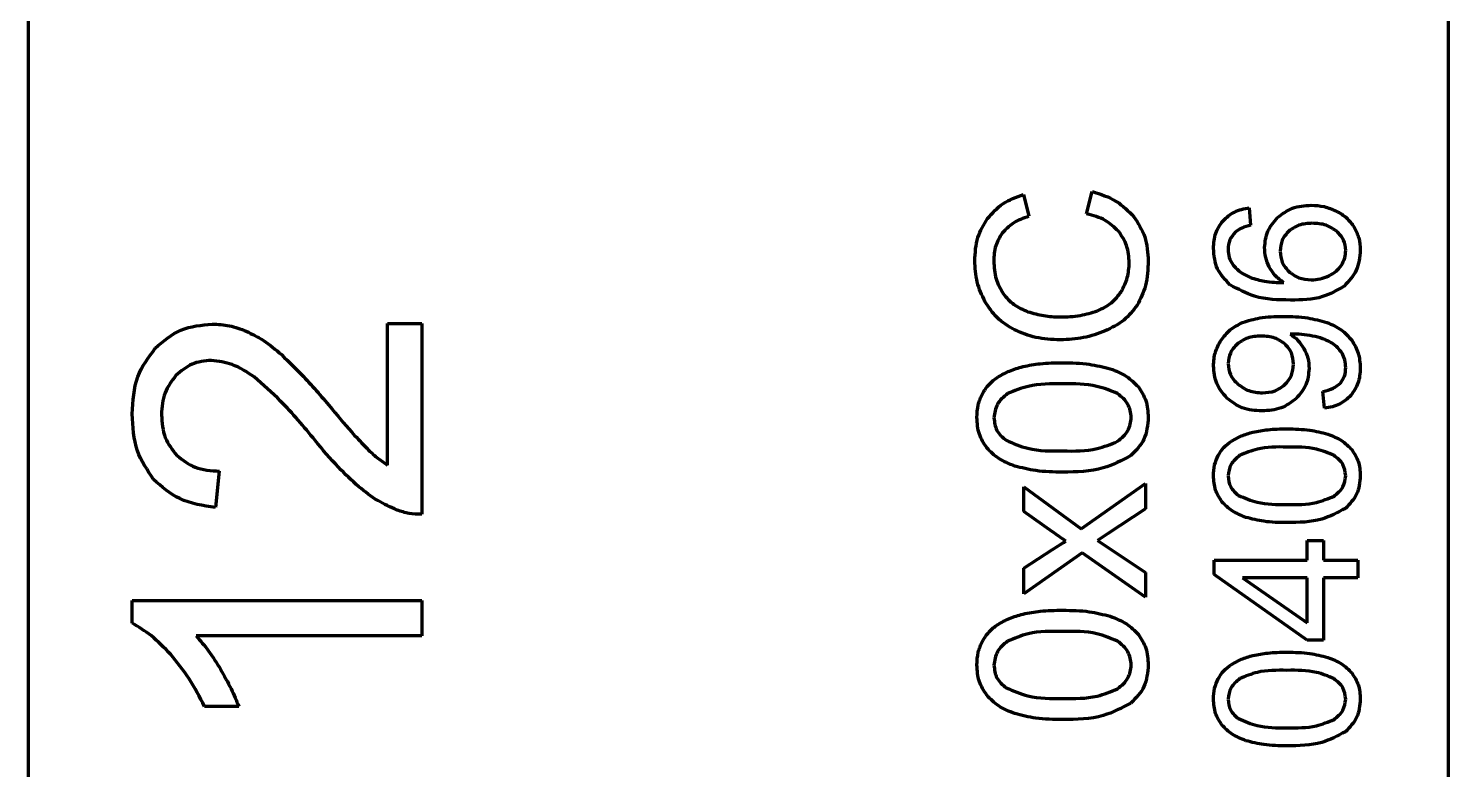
# Model space of a CAD drawing. Header units: millimetres. Extents: x 0 to 1189, y 0 to 841.
# Drawn here: x 372.85 to 402.85, y 334.35 to 350.01 of the extents above; entities that cross this region are included whole.
import ezdxf

# ---------------------------------------------------------------- set-up
doc = ezdxf.new("R2010")
doc.units = ezdxf.units.MM
doc.header["$LTSCALE"] = 0.75
doc.layers.add('Visible', color=7, linetype='Continuous', lineweight=70)

msp = doc.modelspace()

# ---------------------------------------------------------------- linework, layer by layer
at = {"layer": 'Visible', "extrusion": (-1e-16, -1, 0)}
for p, q in [((372.852, 123.899), (372.852, 673.232)), ((402.852, 123.899), (402.852, 673.232)), ((393.875, 346.503), (393.984, 346.041)), ((395.205, 346.095), (395.323, 346.564)), ((398.642, 346.222), (398.671, 345.851)), ((380.441, 340.785), (380.441, 343.773)), ((380.441, 343.773), (381.16, 343.773)), ((381.16, 343.773), (381.16, 339.746)), ((400.233, 341.984), (400.199, 342.342)), ((376.885, 340.656), (376.806, 339.888)), ((393.88, 339.807), (393.88, 340.326)), ((393.88, 340.326), (395.089, 339.439)), ((395.089, 339.439), (396.447, 340.394)), ((396.447, 340.394), (396.447, 339.86)), ((394.487, 339.374), (393.88, 339.807)), ((396.447, 339.86), (395.65, 339.333)), ((395.65, 339.333), (395.434, 339.193)), ((395.434, 339.193), (396.447, 338.518)), ((399.866, 338.778), (399.866, 339.188)), ((399.866, 339.188), (400.208, 339.188)), ((400.208, 339.188), (400.208, 338.778)), ((393.88, 338.605), (394.482, 338.999)), ((395.113, 338.929), (393.88, 338.061)), ((396.447, 337.991), (395.113, 338.929)), ((397.898, 338.474), (397.898, 338.778)), ((397.898, 338.778), (399.866, 338.778)), ((400.208, 338.778), (400.935, 338.778)), ((400.935, 338.778), (400.935, 338.405)), ((393.88, 338.061), (393.88, 338.605)), ((396.447, 338.518), (396.447, 337.991)), ((399.866, 337.088), (397.898, 338.474)), ((398.497, 338.405), (399.866, 337.455)), ((399.866, 338.405), (398.497, 338.405)), ((399.866, 337.455), (399.866, 338.405)), ((400.935, 338.405), (400.208, 338.405)), ((400.208, 338.405), (400.208, 337.088)), ((375.044, 337.445), (375.044, 337.927)), ((375.044, 337.927), (381.16, 337.927)), ((381.16, 337.927), (381.16, 337.179)), ((381.16, 337.179), (376.394, 337.179)), ((400.208, 337.088), (399.866, 337.088)), ((377.296, 335.683), (376.573, 335.683))]:
    msp.add_line(p, q, dxfattribs=at)
at = {"layer": 'Visible'}
for points, knots in [([(393.114, 345.998), (393.216, 346.11), (393.426, 346.343), (393.722, 346.448), (393.875, 346.503)], [0, 0, 0, 0, 0.04480573, 0.09265365, 0.09265365, 0.09265365, 0.09265365]), ([(395.323, 346.564), (395.501, 346.508), (395.839, 346.403), (396.087, 346.152), (396.204, 346.033)], [0, 0, 0, 0, 0.0549429, 0.1042905, 0.1042905, 0.1042905, 0.1042905]), ([(398.087, 345.947), (398.163, 346.016), (398.321, 346.16), (398.532, 346.201), (398.642, 346.222)], [0, 0, 0, 0, 0.03012022, 0.06299983, 0.06299983, 0.06299983, 0.06299983]), ([(399.239, 346.013), (399.34, 346.09), (399.55, 346.249), (399.812, 346.266), (399.949, 346.275)], [0, 0, 0, 0, 0.03708763, 0.07710735, 0.07710735, 0.07710735, 0.07710735]), ([(399.949, 346.275), (400.042, 346.27), (400.226, 346.261), (400.396, 346.188), (400.48, 346.152)], [0, 0, 0, 0, 0.02774296, 0.05491508, 0.05491508, 0.05491508, 0.05491508]), ([(392.843, 345.103), (392.852, 345.271), (392.87, 345.591), (393.035, 345.866), (393.114, 345.998)], [0, 0, 0, 0, 0.04942037, 0.09472051, 0.09472051, 0.09472051, 0.09472051]), ([(393.984, 346.041), (393.867, 346), (393.651, 345.923), (393.493, 345.758), (393.421, 345.684)], [0, 0, 0, 0, 0.03667881, 0.06753208, 0.06753208, 0.06753208, 0.06753208]), ([(395.879, 345.725), (395.79, 345.809), (395.598, 345.991), (395.342, 346.058), (395.205, 346.095)], [0, 0, 0, 0, 0.03634983, 0.07802521, 0.07802521, 0.07802521, 0.07802521]), ([(396.204, 346.033), (396.293, 345.895), (396.476, 345.61), (396.497, 345.271), (396.508, 345.096)], [0, 0, 0, 0, 0.04827742, 0.09993754, 0.09993754, 0.09993754, 0.09993754]), ([(397.886, 345.36), (397.893, 345.472), (397.906, 345.687), (398.028, 345.863), (398.087, 345.947)], [0, 0, 0, 0, 0.03297841, 0.06313397, 0.06313397, 0.06313397, 0.06313397]), ([(398.965, 345.379), (398.977, 345.498), (399, 345.739), (399.159, 345.922), (399.239, 346.013)], [0, 0, 0, 0, 0.03518486, 0.07072097, 0.07072097, 0.07072097, 0.07072097]), ([(400.48, 346.152), (400.557, 346.108), (400.706, 346.022), (400.807, 345.882), (400.856, 345.814)], [0, 0, 0, 0, 0.02614359, 0.05111334, 0.05111334, 0.05111334, 0.05111334]), ([(393.421, 345.684), (393.369, 345.598), (393.261, 345.416), (393.25, 345.205), (393.244, 345.094)], [0, 0, 0, 0, 0.02959642, 0.0624099, 0.0624099, 0.0624099, 0.0624099]), ([(396.107, 345.057), (396.098, 345.182), (396.082, 345.425), (395.946, 345.627), (395.879, 345.725)], [0, 0, 0, 0, 0.03682456, 0.07162369, 0.07162369, 0.07162369, 0.07162369]), ([(398.352, 345.71), (398.305, 345.657), (398.212, 345.549), (398.199, 345.408), (398.193, 345.337)], [0, 0, 0, 0, 0.02068734, 0.04147356, 0.04147356, 0.04147356, 0.04147356]), ([(398.671, 345.851), (398.606, 345.835), (398.491, 345.807), (398.394, 345.739), (398.352, 345.71)], [0, 0, 0, 0, 0.0198795, 0.03513713, 0.03513713, 0.03513713, 0.03513713]), ([(399.476, 345.727), (399.423, 345.667), (399.316, 345.546), (399.302, 345.385), (399.294, 345.304)], [0, 0, 0, 0, 0.02332058, 0.04705666, 0.04705666, 0.04705666, 0.04705666]), ([(399.972, 345.894), (399.875, 345.889), (399.693, 345.88), (399.545, 345.775), (399.476, 345.727)], [0, 0, 0, 0, 0.02845172, 0.0533295, 0.0533295, 0.0533295, 0.0533295]), ([(400.489, 345.724), (400.417, 345.774), (400.261, 345.88), (400.072, 345.889), (399.972, 345.894)], [0, 0, 0, 0, 0.02583011, 0.05544195, 0.05544195, 0.05544195, 0.05544195]), ([(400.68, 345.319), (400.671, 345.395), (400.654, 345.552), (400.545, 345.666), (400.489, 345.724)], [0, 0, 0, 0, 0.02246432, 0.04595178, 0.04595178, 0.04595178, 0.04595178]), ([(400.856, 345.814), (400.894, 345.738), (400.972, 345.585), (400.981, 345.413), (400.986, 345.325)], [0, 0, 0, 0, 0.02498517, 0.05107843, 0.05107843, 0.05107843, 0.05107843]), ([(398.234, 344.596), (398.132, 344.7), (397.925, 344.913), (397.899, 345.209), (397.886, 345.36)], [0, 0, 0, 0, 0.04230123, 0.08630005, 0.08630005, 0.08630005, 0.08630005]), ([(398.193, 345.337), (398.196, 345.28), (398.204, 345.168), (398.263, 345.072), (398.292, 345.024)], [0, 0, 0, 0, 0.01690765, 0.0332563, 0.0332563, 0.0332563, 0.0332563]), ([(399.064, 344.971), (399.035, 345.036), (398.978, 345.166), (398.969, 345.308), (398.965, 345.379)], [0, 0, 0, 0, 0.02128302, 0.04229666, 0.04229666, 0.04229666, 0.04229666]), ([(399.294, 345.304), (399.302, 345.223), (399.317, 345.061), (399.423, 344.937), (399.476, 344.875)], [0, 0, 0, 0, 0.02378686, 0.04757259, 0.04757259, 0.04757259, 0.04757259]), ([(400.588, 345.01), (400.615, 345.059), (400.667, 345.155), (400.676, 345.265), (400.68, 345.319)], [0, 0, 0, 0, 0.01657699, 0.03253632, 0.03253632, 0.03253632, 0.03253632]), ([(400.986, 345.325), (400.973, 345.177), (400.945, 344.884), (400.744, 344.671), (400.644, 344.565)], [0, 0, 0, 0, 0.04316121, 0.08555253, 0.08555253, 0.08555253, 0.08555253]), ([(393.057, 344.244), (392.994, 344.378), (392.868, 344.651), (392.851, 344.951), (392.843, 345.103)], [0, 0, 0, 0, 0.04403487, 0.08928767, 0.08928767, 0.08928767, 0.08928767]), ([(393.244, 345.094), (393.251, 344.966), (393.263, 344.722), (393.383, 344.511), (393.44, 344.411)], [0, 0, 0, 0, 0.03781993, 0.07193596, 0.07193596, 0.07193596, 0.07193596]), ([(395.94, 344.455), (395.988, 344.55), (396.086, 344.739), (396.1, 344.951), (396.107, 345.057)], [0, 0, 0, 0, 0.0315374, 0.06306081, 0.06306081, 0.06306081, 0.06306081]), ([(396.508, 345.096), (396.501, 344.919), (396.49, 344.592), (396.342, 344.299), (396.275, 344.164)], [0, 0, 0, 0, 0.05227278, 0.09707909, 0.09707909, 0.09707909, 0.09707909]), ([(398.292, 345.024), (398.342, 344.968), (398.447, 344.849), (398.591, 344.782), (398.667, 344.747)], [0, 0, 0, 0, 0.02229676, 0.04709499, 0.04709499, 0.04709499, 0.04709499]), ([(400.32, 344.781), (400.374, 344.81), (400.48, 344.867), (400.553, 344.963), (400.588, 345.01)], [0, 0, 0, 0, 0.01835071, 0.0356398, 0.0356398, 0.0356398, 0.0356398]), ([(398.667, 344.747), (398.766, 344.717), (398.994, 344.649), (399.233, 344.644), (399.369, 344.641)], [0, 0, 0, 0, 0.03085549, 0.07129032, 0.07129032, 0.07129032, 0.07129032]), ([(399.369, 344.641), (399.306, 344.688), (399.182, 344.778), (399.103, 344.908), (399.064, 344.971)], [0, 0, 0, 0, 0.02330239, 0.04523645, 0.04523645, 0.04523645, 0.04523645]), ([(399.476, 344.875), (399.543, 344.824), (399.683, 344.717), (399.859, 344.705), (399.951, 344.699)], [0, 0, 0, 0, 0.02475819, 0.05170759, 0.05170759, 0.05170759, 0.05170759]), ([(399.951, 344.699), (400.014, 344.703), (400.142, 344.71), (400.26, 344.757), (400.32, 344.781)], [0, 0, 0, 0, 0.01895754, 0.03799198, 0.03799198, 0.03799198, 0.03799198]), ([(393.44, 344.411), (393.511, 344.326), (393.655, 344.155), (393.862, 344.069), (393.966, 344.025)], [0, 0, 0, 0, 0.03273716, 0.06605169, 0.06605169, 0.06605169, 0.06605169]), ([(395.436, 344.046), (395.54, 344.094), (395.743, 344.189), (395.875, 344.368), (395.94, 344.455)], [0, 0, 0, 0, 0.03393246, 0.06589386, 0.06589386, 0.06589386, 0.06589386]), ([(399.514, 344.271), (399.254, 344.275), (398.799, 344.281), (398.404, 344.501), (398.234, 344.596)], [0, 0, 0, 0, 0.0764424, 0.1338627, 0.1338627, 0.1338627, 0.1338627]), ([(400.644, 344.565), (400.496, 344.479), (400.149, 344.279), (399.745, 344.274), (399.514, 344.271)], [0, 0, 0, 0, 0.050459, 0.1184528, 0.1184528, 0.1184528, 0.1184528]), ([(393.683, 343.642), (393.554, 343.719), (393.299, 343.872), (393.137, 344.121), (393.057, 344.244)], [0, 0, 0, 0, 0.04440336, 0.08787159, 0.08787159, 0.08787159, 0.08787159]), ([(396.275, 344.164), (396.186, 344.051), (396.003, 343.817), (395.736, 343.685), (395.599, 343.618)], [0, 0, 0, 0, 0.04259843, 0.0878999, 0.0878999, 0.0878999, 0.0878999]), ([(393.966, 344.025), (394.077, 343.993), (394.299, 343.928), (394.53, 343.919), (394.646, 343.914)], [0, 0, 0, 0, 0.03453507, 0.06918704, 0.06918704, 0.06918704, 0.06918704]), ([(394.646, 343.914), (394.789, 343.918), (395.058, 343.926), (395.315, 344.007), (395.436, 344.046)], [0, 0, 0, 0, 0.04246467, 0.08037049, 0.08037049, 0.08037049, 0.08037049]), ([(398.5, 343.797), (398.62, 343.834), (398.897, 343.92), (399.189, 343.923), (399.354, 343.925)], [0, 0, 0, 0, 0.03735666, 0.08677713, 0.08677713, 0.08677713, 0.08677713]), ([(399.354, 343.925), (399.53, 343.922), (399.844, 343.918), (400.147, 343.835), (400.281, 343.798)], [0, 0, 0, 0, 0.05236441, 0.09387245, 0.09387245, 0.09387245, 0.09387245]), ([(375.53, 343.253), (375.703, 343.402), (376.049, 343.702), (376.506, 343.743), (376.735, 343.764)], [0, 0, 0, 0, 0.0665719, 0.1338601, 0.1338601, 0.1338601, 0.1338601]), ([(376.735, 343.764), (376.857, 343.758), (377.104, 343.745), (377.336, 343.658), (377.454, 343.615)], [0, 0, 0, 0, 0.03644456, 0.07379793, 0.07379793, 0.07379793, 0.07379793]), ([(377.454, 343.615), (377.578, 343.553), (377.846, 343.418), (378.074, 343.223), (378.198, 343.118)], [0, 0, 0, 0, 0.04135107, 0.08971365, 0.08971365, 0.08971365, 0.08971365]), ([(394.649, 343.43), (394.474, 343.437), (394.139, 343.451), (393.83, 343.58), (393.683, 343.642)], [0, 0, 0, 0, 0.05209461, 0.09957766, 0.09957766, 0.09957766, 0.09957766]), ([(395.599, 343.618), (395.447, 343.563), (395.14, 343.452), (394.814, 343.438), (394.649, 343.43)], [0, 0, 0, 0, 0.04797631, 0.09733504, 0.09733504, 0.09733504, 0.09733504]), ([(398.045, 343.425), (398.105, 343.502), (398.229, 343.661), (398.408, 343.751), (398.5, 343.797)], [0, 0, 0, 0, 0.02898556, 0.05945634, 0.05945634, 0.05945634, 0.05945634]), ([(398.893, 343.511), (398.793, 343.505), (398.607, 343.496), (398.454, 343.389), (398.383, 343.34)], [0, 0, 0, 0, 0.0291033, 0.05470243, 0.05470243, 0.05470243, 0.05470243]), ([(399.395, 343.344), (399.325, 343.392), (399.175, 343.497), (398.991, 343.506), (398.893, 343.511)], [0, 0, 0, 0, 0.02497297, 0.05388191, 0.05388191, 0.05388191, 0.05388191]), ([(399.58, 343.554), (399.57, 343.554), (399.545, 343.554), (399.52, 343.553), (399.506, 343.552)], [0, 0, 0, 0, 0.003107056, 0.00745912, 0.00745912, 0.00745912, 0.00745912]), ([(399.506, 343.552), (399.562, 343.511), (399.678, 343.427), (399.755, 343.307), (399.795, 343.246)], [0, 0, 0, 0, 0.02086, 0.04237417, 0.04237417, 0.04237417, 0.04237417]), ([(400.036, 343.498), (399.961, 343.514), (399.811, 343.547), (399.657, 343.552), (399.58, 343.554)], [0, 0, 0, 0, 0.02296112, 0.04599266, 0.04599266, 0.04599266, 0.04599266]), ([(400.281, 343.798), (400.388, 343.753), (400.591, 343.667), (400.737, 343.501), (400.806, 343.422)], [0, 0, 0, 0, 0.03419234, 0.0653131, 0.0653131, 0.0653131, 0.0653131]), ([(375.044, 341.865), (375.059, 342.137), (375.087, 342.648), (375.389, 343.06), (375.53, 343.253)], [0, 0, 0, 0, 0.0794639, 0.1498845, 0.1498845, 0.1498845, 0.1498845]), ([(397.886, 342.883), (397.893, 342.979), (397.906, 343.172), (397.999, 343.34), (398.045, 343.425)], [0, 0, 0, 0, 0.02862695, 0.05707444, 0.05707444, 0.05707444, 0.05707444]), ([(398.383, 343.34), (398.328, 343.28), (398.22, 343.164), (398.203, 343.006), (398.195, 342.929)], [0, 0, 0, 0, 0.02353796, 0.04632056, 0.04632056, 0.04632056, 0.04632056]), ([(399.576, 342.918), (399.569, 343), (399.555, 343.162), (399.448, 343.284), (399.395, 343.344)], [0, 0, 0, 0, 0.02401569, 0.04735729, 0.04735729, 0.04735729, 0.04735729]), ([(399.795, 343.246), (399.827, 343.18), (399.892, 343.048), (399.901, 342.901), (399.905, 342.827)], [0, 0, 0, 0, 0.02181233, 0.04376016, 0.04376016, 0.04376016, 0.04376016]), ([(400.391, 343.359), (400.34, 343.387), (400.227, 343.447), (400.104, 343.48), (400.036, 343.498)], [0, 0, 0, 0, 0.01722799, 0.03824706, 0.03824706, 0.03824706, 0.03824706]), ([(400.601, 343.147), (400.573, 343.188), (400.515, 343.271), (400.433, 343.33), (400.391, 343.359)], [0, 0, 0, 0, 0.01494044, 0.0300819, 0.0300819, 0.0300819, 0.0300819]), ([(400.806, 343.422), (400.859, 343.334), (400.966, 343.154), (400.98, 342.945), (400.986, 342.837)], [0, 0, 0, 0, 0.03028739, 0.06201166, 0.06201166, 0.06201166, 0.06201166]), ([(376.719, 342.996), (376.576, 342.983), (376.292, 342.956), (376.076, 342.77), (375.969, 342.678)], [0, 0, 0, 0, 0.04174184, 0.0832821, 0.0832821, 0.0832821, 0.0832821]), ([(377.618, 342.647), (377.469, 342.748), (377.195, 342.935), (376.868, 342.977), (376.719, 342.996)], [0, 0, 0, 0, 0.05316651, 0.09770873, 0.09770873, 0.09770873, 0.09770873]), ([(378.198, 343.118), (378.354, 342.966), (378.731, 342.601), (379.071, 342.2), (379.27, 341.965)], [0, 0, 0, 0, 0.0654077, 0.157516, 0.157516, 0.157516, 0.157516]), ([(393.862, 342.867), (393.983, 342.89), (394.26, 342.943), (394.541, 342.946), (394.7, 342.947)], [0, 0, 0, 0, 0.03696178, 0.08429648, 0.08429648, 0.08429648, 0.08429648]), ([(394.7, 342.947), (394.888, 342.944), (395.229, 342.94), (395.559, 342.856), (395.706, 342.819)], [0, 0, 0, 0, 0.0564493, 0.10181, 0.10181, 0.10181, 0.10181]), ([(398.195, 342.929), (398.204, 342.848), (398.223, 342.681), (398.338, 342.559), (398.398, 342.496)], [0, 0, 0, 0, 0.02379527, 0.04895946, 0.04895946, 0.04895946, 0.04895946]), ([(399.395, 342.486), (399.448, 342.548), (399.554, 342.673), (399.569, 342.836), (399.576, 342.918)], [0, 0, 0, 0, 0.02380697, 0.04787353, 0.04787353, 0.04787353, 0.04787353]), ([(400.68, 342.846), (400.677, 342.9), (400.672, 343.006), (400.624, 343.101), (400.601, 343.147)], [0, 0, 0, 0, 0.01624816, 0.03144689, 0.03144689, 0.03144689, 0.03144689]), ([(375.969, 342.678), (375.88, 342.561), (375.694, 342.316), (375.674, 342.009), (375.663, 341.849)], [0, 0, 0, 0, 0.04318935, 0.09009101, 0.09009101, 0.09009101, 0.09009101]), ([(378.908, 341.305), (378.674, 341.591), (378.279, 342.072), (377.809, 342.481), (377.618, 342.647)], [0, 0, 0, 0, 0.1106693, 0.1864436, 0.1864436, 0.1864436, 0.1864436]), ([(393.004, 342.292), (393.047, 342.361), (393.134, 342.501), (393.267, 342.598), (393.335, 342.647)], [0, 0, 0, 0, 0.02413348, 0.04898112, 0.04898112, 0.04898112, 0.04898112]), ([(393.335, 342.647), (393.413, 342.692), (393.58, 342.787), (393.764, 342.839), (393.862, 342.867)], [0, 0, 0, 0, 0.02705955, 0.05729505, 0.05729505, 0.05729505, 0.05729505]), ([(395.706, 342.819), (395.825, 342.773), (396.049, 342.687), (396.219, 342.516), (396.299, 342.436)], [0, 0, 0, 0, 0.03753988, 0.07125827, 0.07125827, 0.07125827, 0.07125827]), ([(398.168, 342.201), (398.086, 342.298), (397.919, 342.495), (397.897, 342.753), (397.886, 342.883)], [0, 0, 0, 0, 0.03724791, 0.07546662, 0.07546662, 0.07546662, 0.07546662]), ([(399.905, 342.827), (399.894, 342.706), (399.871, 342.464), (399.712, 342.281), (399.632, 342.189)], [0, 0, 0, 0, 0.03545912, 0.07097151, 0.07097151, 0.07097151, 0.07097151]), ([(400.566, 342.516), (400.599, 342.564), (400.669, 342.662), (400.676, 342.783), (400.68, 342.846)], [0, 0, 0, 0, 0.01696156, 0.03545948, 0.03545948, 0.03545948, 0.03545948]), ([(400.986, 342.837), (400.98, 342.726), (400.967, 342.513), (400.846, 342.339), (400.789, 342.255)], [0, 0, 0, 0, 0.03273639, 0.06252885, 0.06252885, 0.06252885, 0.06252885]), ([(394.7, 342.5), (394.453, 342.502), (394.05, 342.506), (393.68, 342.354), (393.537, 342.295)], [0, 0, 0, 0, 0.0730065, 0.1190832, 0.1190832, 0.1190832, 0.1190832]), ([(395.86, 342.295), (395.716, 342.354), (395.347, 342.506), (394.945, 342.502), (394.7, 342.5)], [0, 0, 0, 0, 0.0461337, 0.1188387, 0.1188387, 0.1188387, 0.1188387]), ([(396.299, 342.436), (396.36, 342.342), (396.487, 342.147), (396.501, 341.913), (396.508, 341.791)], [0, 0, 0, 0, 0.03284543, 0.06879529, 0.06879529, 0.06879529, 0.06879529]), ([(398.398, 342.496), (398.472, 342.442), (398.629, 342.329), (398.823, 342.318), (398.924, 342.311)], [0, 0, 0, 0, 0.02709235, 0.05675833, 0.05675833, 0.05675833, 0.05675833]), ([(398.924, 342.311), (399.014, 342.317), (399.189, 342.329), (399.328, 342.435), (399.395, 342.486)], [0, 0, 0, 0, 0.02663869, 0.05126788, 0.05126788, 0.05126788, 0.05126788]), ([(400.199, 342.342), (400.275, 342.358), (400.412, 342.387), (400.518, 342.476), (400.566, 342.516)], [0, 0, 0, 0, 0.02278344, 0.04113571, 0.04113571, 0.04113571, 0.04113571]), ([(392.889, 341.791), (392.893, 341.882), (392.9, 342.056), (392.97, 342.215), (393.004, 342.292)], [0, 0, 0, 0, 0.02692746, 0.05173875, 0.05173875, 0.05173875, 0.05173875]), ([(393.537, 342.295), (393.453, 342.226), (393.292, 342.092), (393.263, 341.885), (393.249, 341.786)], [0, 0, 0, 0, 0.03148982, 0.06035275, 0.06035275, 0.06035275, 0.06035275]), ([(396.15, 341.791), (396.136, 341.889), (396.106, 342.094), (395.944, 342.226), (395.86, 342.295)], [0, 0, 0, 0, 0.02852723, 0.06005392, 0.06005392, 0.06005392, 0.06005392]), ([(398.911, 341.928), (398.767, 341.937), (398.492, 341.955), (398.272, 342.121), (398.168, 342.201)], [0, 0, 0, 0, 0.0422331, 0.08076422, 0.08076422, 0.08076422, 0.08076422]), ([(399.632, 342.189), (399.53, 342.113), (399.317, 341.953), (399.051, 341.937), (398.911, 341.928)], [0, 0, 0, 0, 0.03724463, 0.07815437, 0.07815437, 0.07815437, 0.07815437]), ([(400.789, 342.255), (400.713, 342.187), (400.554, 342.044), (400.343, 342.005), (400.233, 341.984)], [0, 0, 0, 0, 0.02987601, 0.06295814, 0.06295814, 0.06295814, 0.06295814]), ([(375.495, 340.482), (375.364, 340.677), (375.083, 341.094), (375.057, 341.597), (375.044, 341.865)], [0, 0, 0, 0, 0.0691769, 0.1479965, 0.1479965, 0.1479965, 0.1479965]), ([(375.663, 341.849), (375.674, 341.681), (375.695, 341.359), (375.893, 341.105), (375.987, 340.985)], [0, 0, 0, 0, 0.04928375, 0.09423297, 0.09423297, 0.09423297, 0.09423297]), ([(379.27, 341.965), (379.425, 341.779), (379.672, 341.483), (379.938, 341.204), (380.036, 341.101)], [0, 0, 0, 0, 0.0728172, 0.1155501, 0.1155501, 0.1155501, 0.1155501]), ([(393.097, 341.149), (393.036, 341.243), (392.909, 341.437), (392.896, 341.67), (392.889, 341.791)], [0, 0, 0, 0, 0.03274909, 0.06851516, 0.06851516, 0.06851516, 0.06851516]), ([(393.249, 341.786), (393.26, 341.691), (393.282, 341.499), (393.429, 341.372), (393.503, 341.308)], [0, 0, 0, 0, 0.02769224, 0.05597181, 0.05597181, 0.05597181, 0.05597181]), ([(395.861, 341.287), (395.945, 341.357), (396.106, 341.489), (396.136, 341.694), (396.15, 341.791)], [0, 0, 0, 0, 0.03146419, 0.05998375, 0.05998375, 0.05998375, 0.05998375]), ([(396.508, 341.791), (396.494, 341.631), (396.467, 341.318), (396.248, 341.095), (396.14, 340.986)], [0, 0, 0, 0, 0.04666469, 0.09101807, 0.09101807, 0.09101807, 0.09101807]), ([(398.268, 341.292), (398.336, 341.331), (398.478, 341.412), (398.636, 341.457), (398.72, 341.481)], [0, 0, 0, 0, 0.02318194, 0.04908474, 0.04908474, 0.04908474, 0.04908474]), ([(398.72, 341.481), (398.824, 341.501), (399.06, 341.546), (399.302, 341.548), (399.437, 341.549)], [0, 0, 0, 0, 0.03166517, 0.07221685, 0.07221685, 0.07221685, 0.07221685]), ([(399.437, 341.549), (399.599, 341.547), (399.891, 341.543), (400.174, 341.471), (400.3, 341.439)], [0, 0, 0, 0, 0.04836014, 0.08722077, 0.08722077, 0.08722077, 0.08722077]), ([(400.3, 341.439), (400.401, 341.4), (400.594, 341.326), (400.739, 341.18), (400.807, 341.111)], [0, 0, 0, 0, 0.03216046, 0.06104703, 0.06104703, 0.06104703, 0.06104703]), ([(379.831, 340.326), (379.684, 340.461), (379.355, 340.767), (379.068, 341.112), (378.908, 341.305)], [0, 0, 0, 0, 0.0596892, 0.1345991, 0.1345991, 0.1345991, 0.1345991]), ([(380.036, 341.101), (380.102, 341.041), (380.229, 340.925), (380.372, 340.831), (380.441, 340.785)], [0, 0, 0, 0, 0.02669678, 0.0514347, 0.0514347, 0.0514347, 0.0514347]), ([(393.688, 340.765), (393.57, 340.811), (393.345, 340.898), (393.176, 341.069), (393.097, 341.149)], [0, 0, 0, 0, 0.03755124, 0.07122186, 0.07122186, 0.07122186, 0.07122186]), ([(393.503, 341.308), (393.655, 341.243), (394.035, 341.08), (394.45, 341.082), (394.7, 341.083)], [0, 0, 0, 0, 0.0491003, 0.1228677, 0.1228677, 0.1228677, 0.1228677]), ([(394.7, 341.083), (394.946, 341.081), (395.348, 341.076), (395.718, 341.228), (395.861, 341.287)], [0, 0, 0, 0, 0.0728558, 0.1189609, 0.1189609, 0.1189609, 0.1189609]), ([(397.984, 340.988), (398.021, 341.047), (398.096, 341.167), (398.21, 341.25), (398.268, 341.292)], [0, 0, 0, 0, 0.02067523, 0.0419622, 0.0419622, 0.0419622, 0.0419622]), ([(399.437, 341.166), (399.226, 341.168), (398.881, 341.172), (398.564, 341.041), (398.441, 340.991)], [0, 0, 0, 0, 0.0625447, 0.1020186, 0.1020186, 0.1020186, 0.1020186]), ([(400.431, 340.991), (400.309, 341.041), (399.992, 341.171), (399.648, 341.168), (399.437, 341.166)], [0, 0, 0, 0, 0.0395227, 0.1018092, 0.1018092, 0.1018092, 0.1018092]), ([(400.807, 341.111), (400.86, 341.031), (400.969, 340.864), (400.98, 340.664), (400.986, 340.559)], [0, 0, 0, 0, 0.02813869, 0.05893693, 0.05893693, 0.05893693, 0.05893693]), ([(375.987, 340.985), (376.111, 340.89), (376.375, 340.688), (376.708, 340.667), (376.885, 340.656)], [0, 0, 0, 0, 0.04570582, 0.09750004, 0.09750004, 0.09750004, 0.09750004]), ([(396.14, 340.986), (395.95, 340.885), (395.503, 340.645), (394.993, 340.639), (394.7, 340.636)], [0, 0, 0, 0, 0.063809, 0.1501974, 0.1501974, 0.1501974, 0.1501974]), ([(397.886, 340.559), (397.889, 340.637), (397.896, 340.786), (397.956, 340.922), (397.984, 340.988)], [0, 0, 0, 0, 0.02306877, 0.04432459, 0.04432459, 0.04432459, 0.04432459]), ([(398.441, 340.991), (398.369, 340.931), (398.232, 340.816), (398.207, 340.64), (398.195, 340.555)], [0, 0, 0, 0, 0.02697738, 0.05170428, 0.05170428, 0.05170428, 0.05170428]), ([(400.68, 340.559), (400.668, 340.643), (400.642, 340.818), (400.504, 340.932), (400.431, 340.991)], [0, 0, 0, 0, 0.02443928, 0.05144826, 0.05144826, 0.05144826, 0.05144826]), ([(394.7, 340.636), (394.509, 340.638), (394.167, 340.643), (393.835, 340.727), (393.688, 340.765)], [0, 0, 0, 0, 0.0568131, 0.1023112, 0.1023112, 0.1023112, 0.1023112]), ([(398.064, 340.009), (398.012, 340.089), (397.904, 340.256), (397.892, 340.455), (397.886, 340.559)], [0, 0, 0, 0, 0.02805615, 0.058697, 0.058697, 0.058697, 0.058697]), ([(398.195, 340.555), (398.204, 340.474), (398.223, 340.309), (398.349, 340.2), (398.412, 340.145)], [0, 0, 0, 0, 0.02372396, 0.04795108, 0.04795108, 0.04795108, 0.04795108]), ([(400.432, 340.127), (400.505, 340.187), (400.642, 340.3), (400.668, 340.476), (400.68, 340.559)], [0, 0, 0, 0, 0.02695544, 0.05138815, 0.05138815, 0.05138815, 0.05138815]), ([(400.986, 340.559), (400.975, 340.422), (400.952, 340.154), (400.763, 339.963), (400.672, 339.87)], [0, 0, 0, 0, 0.03997768, 0.07797525, 0.07797525, 0.07797525, 0.07797525]), ([(376.806, 339.888), (376.542, 339.926), (376.046, 339.998), (375.67, 340.328), (375.495, 340.482)], [0, 0, 0, 0, 0.078074, 0.1466971, 0.1466971, 0.1466971, 0.1466971]), ([(380.641, 339.834), (380.502, 339.895), (380.21, 340.023), (379.961, 340.222), (379.831, 340.326)], [0, 0, 0, 0, 0.04545684, 0.09516607, 0.09516607, 0.09516607, 0.09516607]), ([(398.571, 339.68), (398.469, 339.719), (398.277, 339.794), (398.132, 339.94), (398.064, 340.009)], [0, 0, 0, 0, 0.0321702, 0.06101583, 0.06101583, 0.06101583, 0.06101583]), ([(398.412, 340.145), (398.542, 340.089), (398.868, 339.95), (399.224, 339.952), (399.437, 339.952)], [0, 0, 0, 0, 0.0420643, 0.1052609, 0.1052609, 0.1052609, 0.1052609]), ([(399.437, 339.952), (399.648, 339.95), (399.993, 339.947), (400.31, 340.077), (400.432, 340.127)], [0, 0, 0, 0, 0.0624156, 0.1019139, 0.1019139, 0.1019139, 0.1019139]), ([(381.16, 339.746), (381.071, 339.748), (380.894, 339.751), (380.725, 339.806), (380.641, 339.834)], [0, 0, 0, 0, 0.02654674, 0.05293049, 0.05293049, 0.05293049, 0.05293049]), ([(399.437, 339.569), (399.274, 339.571), (398.981, 339.575), (398.697, 339.648), (398.571, 339.68)], [0, 0, 0, 0, 0.04867179, 0.08765009, 0.08765009, 0.08765009, 0.08765009]), ([(400.672, 339.87), (400.509, 339.782), (400.126, 339.577), (399.689, 339.572), (399.437, 339.569)], [0, 0, 0, 0, 0.0546653, 0.1286742, 0.1286742, 0.1286742, 0.1286742]), ([(394.77, 339.178), (394.719, 339.212), (394.624, 339.276), (394.531, 339.342), (394.487, 339.374)], [0, 0, 0, 0, 0.01818785, 0.03440349, 0.03440349, 0.03440349, 0.03440349]), ([(394.482, 338.999), (394.534, 339.033), (394.629, 339.094), (394.726, 339.152), (394.77, 339.178)], [0, 0, 0, 0, 0.01869445, 0.03387931, 0.03387931, 0.03387931, 0.03387931]), ([(393.335, 337.418), (393.413, 337.463), (393.58, 337.558), (393.764, 337.61), (393.862, 337.638)], [0, 0, 0, 0, 0.02705958, 0.05729507, 0.05729507, 0.05729507, 0.05729507]), ([(393.862, 337.638), (393.983, 337.661), (394.26, 337.714), (394.541, 337.716), (394.7, 337.718)], [0, 0, 0, 0, 0.03696178, 0.08429648, 0.08429648, 0.08429648, 0.08429648]), ([(394.7, 337.718), (394.888, 337.715), (395.229, 337.711), (395.559, 337.627), (395.706, 337.59)], [0, 0, 0, 0, 0.0564493, 0.10181, 0.10181, 0.10181, 0.10181]), ([(395.706, 337.59), (395.825, 337.544), (396.049, 337.458), (396.219, 337.287), (396.299, 337.207)], [0, 0, 0, 0, 0.03753988, 0.07125828, 0.07125828, 0.07125828, 0.07125828]), ([(375.858, 336.78), (375.727, 336.921), (375.485, 337.18), (375.182, 337.362), (375.044, 337.445)], [0, 0, 0, 0, 0.0575918, 0.1055894, 0.1055894, 0.1055894, 0.1055894]), ([(393.004, 337.063), (393.047, 337.132), (393.134, 337.271), (393.267, 337.369), (393.335, 337.418)], [0, 0, 0, 0, 0.02413349, 0.04898112, 0.04898112, 0.04898112, 0.04898112]), ([(394.7, 337.271), (394.453, 337.273), (394.05, 337.277), (393.68, 337.125), (393.537, 337.066)], [0, 0, 0, 0, 0.0730065, 0.1190832, 0.1190832, 0.1190832, 0.1190832]), ([(395.86, 337.066), (395.716, 337.125), (395.347, 337.277), (394.945, 337.273), (394.7, 337.271)], [0, 0, 0, 0, 0.0461337, 0.1188387, 0.1188387, 0.1188387, 0.1188387]), ([(396.299, 337.207), (396.36, 337.113), (396.487, 336.918), (396.501, 336.684), (396.508, 336.562)], [0, 0, 0, 0, 0.03284543, 0.06879529, 0.06879529, 0.06879529, 0.06879529]), ([(376.394, 337.179), (376.483, 337.077), (376.675, 336.856), (376.828, 336.605), (376.91, 336.47)], [0, 0, 0, 0, 0.04047163, 0.08773694, 0.08773694, 0.08773694, 0.08773694]), ([(392.889, 336.562), (392.893, 336.653), (392.9, 336.827), (392.97, 336.986), (393.004, 337.063)], [0, 0, 0, 0, 0.02692746, 0.05173875, 0.05173875, 0.05173875, 0.05173875]), ([(393.537, 337.066), (393.453, 336.996), (393.292, 336.862), (393.263, 336.656), (393.249, 336.557)], [0, 0, 0, 0, 0.03148979, 0.06035273, 0.06035273, 0.06035273, 0.06035273]), ([(396.15, 336.562), (396.136, 336.66), (396.106, 336.865), (395.944, 336.997), (395.86, 337.066)], [0, 0, 0, 0, 0.0285272, 0.0600539, 0.0600539, 0.0600539, 0.0600539]), ([(376.573, 335.683), (376.471, 335.883), (376.273, 336.275), (375.994, 336.614), (375.858, 336.78)], [0, 0, 0, 0, 0.0672343, 0.1312648, 0.1312648, 0.1312648, 0.1312648]), ([(398.268, 336.574), (398.336, 336.613), (398.478, 336.694), (398.636, 336.739), (398.72, 336.763)], [0, 0, 0, 0, 0.02318197, 0.04908476, 0.04908476, 0.04908476, 0.04908476]), ([(398.72, 336.763), (398.824, 336.783), (399.06, 336.828), (399.302, 336.83), (399.437, 336.831)], [0, 0, 0, 0, 0.03166517, 0.07221684, 0.07221684, 0.07221684, 0.07221684]), ([(399.437, 336.831), (399.599, 336.829), (399.891, 336.825), (400.174, 336.753), (400.3, 336.721)], [0, 0, 0, 0, 0.04836014, 0.08722077, 0.08722077, 0.08722077, 0.08722077]), ([(400.3, 336.721), (400.401, 336.683), (400.594, 336.609), (400.739, 336.462), (400.807, 336.393)], [0, 0, 0, 0, 0.03216044, 0.06104702, 0.06104702, 0.06104702, 0.06104702]), ([(376.91, 336.47), (376.988, 336.333), (377.134, 336.079), (377.245, 335.808), (377.296, 335.683)], [0, 0, 0, 0, 0.04731583, 0.08779107, 0.08779107, 0.08779107, 0.08779107]), ([(393.097, 335.92), (393.036, 336.014), (392.909, 336.208), (392.896, 336.441), (392.889, 336.562)], [0, 0, 0, 0, 0.0327491, 0.06851517, 0.06851517, 0.06851517, 0.06851517]), ([(393.249, 336.557), (393.26, 336.462), (393.282, 336.27), (393.429, 336.143), (393.503, 336.079)], [0, 0, 0, 0, 0.02769224, 0.05597181, 0.05597181, 0.05597181, 0.05597181]), ([(395.861, 336.058), (395.945, 336.128), (396.106, 336.26), (396.136, 336.465), (396.15, 336.562)], [0, 0, 0, 0, 0.0314642, 0.05998375, 0.05998375, 0.05998375, 0.05998375]), ([(396.508, 336.562), (396.494, 336.402), (396.467, 336.089), (396.248, 335.866), (396.14, 335.757)], [0, 0, 0, 0, 0.04666467, 0.09101806, 0.09101806, 0.09101806, 0.09101806]), ([(397.984, 336.27), (398.021, 336.329), (398.096, 336.449), (398.21, 336.532), (398.268, 336.574)], [0, 0, 0, 0, 0.02067519, 0.04196216, 0.04196216, 0.04196216, 0.04196216]), ([(399.437, 336.448), (399.226, 336.45), (398.881, 336.454), (398.564, 336.324), (398.441, 336.273)], [0, 0, 0, 0, 0.0625447, 0.1020186, 0.1020186, 0.1020186, 0.1020186]), ([(400.431, 336.273), (400.309, 336.324), (399.992, 336.453), (399.648, 336.45), (399.437, 336.448)], [0, 0, 0, 0, 0.0395227, 0.1018092, 0.1018092, 0.1018092, 0.1018092]), ([(400.807, 336.393), (400.86, 336.313), (400.969, 336.146), (400.98, 335.946), (400.986, 335.841)], [0, 0, 0, 0, 0.0281387, 0.05893698, 0.05893698, 0.05893698, 0.05893698]), ([(393.503, 336.079), (393.655, 336.014), (394.035, 335.851), (394.45, 335.853), (394.7, 335.854)], [0, 0, 0, 0, 0.0491004, 0.1228677, 0.1228677, 0.1228677, 0.1228677]), ([(394.7, 335.854), (394.946, 335.851), (395.348, 335.847), (395.718, 335.999), (395.861, 336.058)], [0, 0, 0, 0, 0.0728558, 0.1189609, 0.1189609, 0.1189609, 0.1189609]), ([(397.886, 335.841), (397.889, 335.919), (397.896, 336.068), (397.956, 336.204), (397.984, 336.27)], [0, 0, 0, 0, 0.02306878, 0.04432463, 0.04432463, 0.04432463, 0.04432463]), ([(398.441, 336.273), (398.369, 336.213), (398.232, 336.098), (398.207, 335.922), (398.195, 335.837)], [0, 0, 0, 0, 0.02697734, 0.05170425, 0.05170425, 0.05170425, 0.05170425]), ([(400.68, 335.841), (400.668, 335.925), (400.642, 336.101), (400.504, 336.214), (400.431, 336.273)], [0, 0, 0, 0, 0.02443928, 0.05144825, 0.05144825, 0.05144825, 0.05144825]), ([(393.688, 335.536), (393.57, 335.582), (393.345, 335.669), (393.176, 335.84), (393.097, 335.92)], [0, 0, 0, 0, 0.03755126, 0.07122185, 0.07122185, 0.07122185, 0.07122185]), ([(396.14, 335.757), (395.95, 335.656), (395.503, 335.416), (394.993, 335.41), (394.7, 335.407)], [0, 0, 0, 0, 0.063809, 0.1501974, 0.1501974, 0.1501974, 0.1501974]), ([(398.064, 335.291), (398.012, 335.371), (397.904, 335.538), (397.892, 335.737), (397.886, 335.841)], [0, 0, 0, 0, 0.02805618, 0.05869701, 0.05869701, 0.05869701, 0.05869701]), ([(398.195, 335.837), (398.204, 335.756), (398.223, 335.591), (398.349, 335.482), (398.412, 335.427)], [0, 0, 0, 0, 0.02372396, 0.0479511, 0.0479511, 0.0479511, 0.0479511]), ([(400.432, 335.409), (400.505, 335.469), (400.642, 335.582), (400.668, 335.758), (400.68, 335.841)], [0, 0, 0, 0, 0.02695542, 0.05138814, 0.05138814, 0.05138814, 0.05138814]), ([(400.986, 335.841), (400.975, 335.704), (400.952, 335.436), (400.763, 335.245), (400.672, 335.152)], [0, 0, 0, 0, 0.03997766, 0.07797524, 0.07797524, 0.07797524, 0.07797524]), ([(394.7, 335.407), (394.509, 335.409), (394.167, 335.414), (393.835, 335.498), (393.688, 335.536)], [0, 0, 0, 0, 0.0568131, 0.1023112, 0.1023112, 0.1023112, 0.1023112]), ([(398.412, 335.427), (398.542, 335.371), (398.868, 335.232), (399.224, 335.234), (399.437, 335.234)], [0, 0, 0, 0, 0.0420643, 0.1052609, 0.1052609, 0.1052609, 0.1052609]), ([(399.437, 335.234), (399.648, 335.232), (399.993, 335.229), (400.31, 335.359), (400.432, 335.409)], [0, 0, 0, 0, 0.0624156, 0.1019139, 0.1019139, 0.1019139, 0.1019139]), ([(398.571, 334.962), (398.469, 335.001), (398.277, 335.076), (398.132, 335.222), (398.064, 335.291)], [0, 0, 0, 0, 0.0321702, 0.06101582, 0.06101582, 0.06101582, 0.06101582]), ([(400.672, 335.152), (400.509, 335.064), (400.126, 334.859), (399.689, 334.854), (399.437, 334.851)], [0, 0, 0, 0, 0.0546652, 0.1286742, 0.1286742, 0.1286742, 0.1286742]), ([(399.437, 334.851), (399.274, 334.853), (398.981, 334.857), (398.697, 334.93), (398.571, 334.962)], [0, 0, 0, 0, 0.04867179, 0.08765009, 0.08765009, 0.08765009, 0.08765009])]:
    msp.add_open_spline(points, degree=3, knots=knots, dxfattribs=at)

doc.saveas('drawing.dxf')
